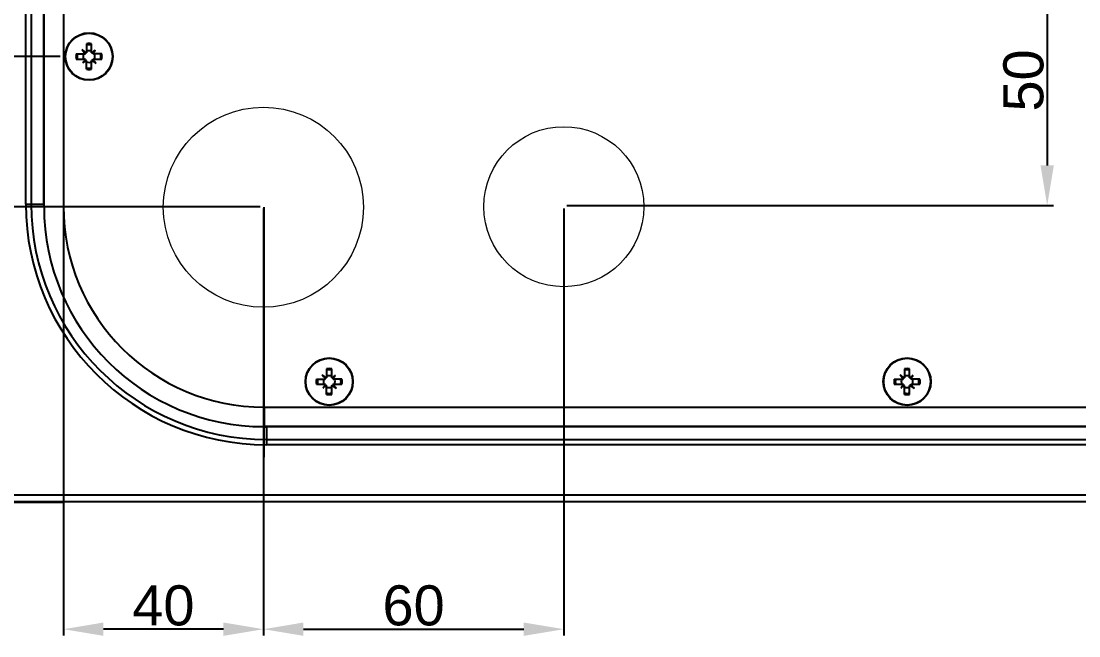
# Model space of a CAD drawing. Header units: millimetres. Extents: x 46697 to 52144, y 25488 to 34806.
# Drawn here: x 50641.7 to 50853.1, y 28253.3 to 28376.2 of the extents above; entities that cross this region are included whole.
import ezdxf

# ---------------------------------------------------------------- set-up
doc = ezdxf.new("R2010")
doc.units = ezdxf.units.MM
doc.layers.add('000-KOTIRANJE', color=254, linetype='Continuous', lineweight=5)
doc.layers.add('000-PI-Oprema', color=30, linetype='Continuous', lineweight=5)
doc.layers.add('000-PI-ORMAR', color=51, linetype='Continuous')
doc.styles.get("Standard").update_dxf_attribs({"font": 'arial.ttf'})
doc.dimstyles.new('ISO-25-lb', dxfattribs={"dimtxt": 8, "dimasz": 8, "dimexe": 1.25, "dimexo": 0.625, "dimtad": 1, "dimdec": 1, "dimtxsty": 'Standard', "dimcen": 5, "dimadec": 0, "dimazin": 0, "dimtfac": 1, "dimtdec": 1, "dimtmove": 0, "dimatfit": 3, "dimfxl": 1, "dimarcsym": 0})

# ---------------------------------------------------------------- blocks, each defined once
blk = doc.blocks.new('NSYCRN34200_bottom')
at = {"layer": '000-PI-ORMAR'}
for p, q in [((50211.8, 29359.31), (50211.8, 29418.31)), ((50212.86, 29418.31), (50212.86, 29359.31)), ((50215.39, 29359.31), (50215.39, 29418.31)), ((50215.42, 29358.81), (50215.42, 29418.81)), ((50219.3, 29418.81), (50219.3, 29358.81)), ((50223.69, 29389.54), (50223.03, 29390.2)), ((50223.9, 29391.36), (50223.9, 29389.59)), ((50224.93, 29389.59), (50224.93, 29391.36)), ((50222.06, 29388.81), (50221.81, 29388.81)), ((50221.87, 29389.33), (50223.64, 29389.33)), ((50221.87, 29388.3), (50223.64, 29388.3)), ((50223.69, 29388.08), (50223.17, 29387.57)), ((50223.6, 29389.47), (50223.46, 29389.33)), ((50223.46, 29388.3), (50223.6, 29388.16)), ((50223.6, 29389.63), (50223.6, 29389.47)), ((50223.6, 29389.63), (50223.76, 29389.63)), ((50223.6, 29389.47), (50223.69, 29389.37)), ((50223.6, 29389.47), (50223.6, 29389.47)), ((50223.6, 29388.16), (50223.69, 29388.25)), ((50223.6, 29388.1), (50223.6, 29388.16)), ((50223.6, 29387.99), (50223.6, 29388.1)), ((50223.64, 29389.33), (50223.69, 29389.37)), ((50223.69, 29388.25), (50223.64, 29388.3)), ((50223.69, 29389.54), (50223.69, 29389.37)), ((50223.86, 29389.54), (50223.69, 29389.54)), ((50223.69, 29388.25), (50223.69, 29388.08)), ((50223.69, 29388.08), (50223.86, 29388.08)), ((50223.9, 29389.77), (50223.76, 29389.63)), ((50223.76, 29389.63), (50223.86, 29389.54)), ((50223.76, 29389.63), (50223.76, 29389.63)), ((50223.76, 29387.99), (50223.86, 29388.08)), ((50223.86, 29389.54), (50223.9, 29389.59)), ((50223.9, 29388.03), (50223.86, 29388.08)), ((50225.07, 29389.63), (50224.93, 29389.77)), ((50224.93, 29389.59), (50224.98, 29389.54)), ((50224.98, 29388.08), (50224.93, 29388.03)), ((50225.07, 29389.63), (50224.98, 29389.54)), ((50225.15, 29389.54), (50224.98, 29389.54)), ((50225.07, 29387.99), (50224.98, 29388.08)), ((50224.98, 29388.08), (50225.15, 29388.08)), ((50225.13, 29389.63), (50225.07, 29389.63)), ((50225.24, 29389.63), (50225.13, 29389.63)), ((50225.15, 29389.54), (50225.66, 29390.06)), ((50225.15, 29389.37), (50225.15, 29389.54)), ((50225.24, 29389.47), (50225.15, 29389.37)), ((50225.15, 29389.37), (50225.2, 29389.33)), ((50225.2, 29388.3), (50225.15, 29388.25)), ((50225.15, 29388.08), (50225.15, 29388.25)), ((50225.24, 29388.16), (50225.15, 29388.25)), ((50225.81, 29387.42), (50225.15, 29388.08)), ((50226.97, 29389.33), (50225.2, 29389.33)), ((50225.2, 29388.3), (50226.97, 29388.3)), ((50225.24, 29388.15), (50225.23, 29388)), ((50225.24, 29389.63), (50225.24, 29389.52)), ((50225.24, 29389.47), (50225.24, 29389.52)), ((50225.38, 29389.33), (50225.24, 29389.47)), ((50225.24, 29388.16), (50225.38, 29388.3)), ((50225.24, 29388.16), (50225.24, 29388.15)), ((50226.78, 29388.81), (50227.02, 29388.81)), ((50223.6, 29387.99), (50223.71, 29387.99)), ((50223.76, 29387.99), (50223.71, 29387.99)), ((50223.76, 29387.99), (50223.9, 29387.85)), ((50223.9, 29386.26), (50223.9, 29388.03)), ((50224.93, 29386.26), (50224.93, 29388.03)), ((50224.93, 29387.85), (50225.07, 29387.99)), ((50225.08, 29387.99), (50225.07, 29387.99)), ((50225.23, 29388), (50225.08, 29387.99)), ((50211.8, 29359.31), (50215.39, 29359.31)), ((50215.42, 29358.81), (50219.3, 29358.81)), ((50271.69, 29324.54), (50271.03, 29325.2)), ((50271.9, 29324.77), (50271.76, 29324.63)), ((50271.9, 29326.36), (50271.9, 29324.59)), ((50272.93, 29324.59), (50272.93, 29326.36)), ((50273.07, 29324.63), (50272.93, 29324.77)), ((50273.15, 29324.54), (50273.66, 29325.06)), ((50387.19, 29324.54), (50386.53, 29325.2)), ((50387.4, 29324.77), (50387.26, 29324.63)), ((50387.4, 29326.36), (50387.4, 29324.59)), ((50388.43, 29324.59), (50388.43, 29326.36)), ((50388.57, 29324.63), (50388.43, 29324.77)), ((50388.65, 29324.54), (50389.16, 29325.06)), ((50270.06, 29323.81), (50269.81, 29323.81)), ((50269.87, 29324.33), (50271.64, 29324.33)), ((50269.87, 29323.3), (50271.64, 29323.3)), ((50271.69, 29323.08), (50271.17, 29322.57)), ((50271.6, 29324.47), (50271.46, 29324.33)), ((50271.46, 29323.3), (50271.6, 29323.16)), ((50271.6, 29324.63), (50271.6, 29324.47)), ((50271.6, 29324.63), (50271.76, 29324.63)), ((50271.6, 29324.47), (50271.69, 29324.37)), ((50271.6, 29324.47), (50271.6, 29324.47)), ((50271.6, 29323.16), (50271.69, 29323.25)), ((50271.6, 29323.1), (50271.6, 29323.16)), ((50271.6, 29322.99), (50271.6, 29323.1)), ((50271.6, 29322.99), (50271.71, 29322.99)), ((50271.64, 29324.33), (50271.69, 29324.37)), ((50271.69, 29323.25), (50271.64, 29323.3)), ((50271.69, 29324.54), (50271.69, 29324.37)), ((50271.86, 29324.54), (50271.69, 29324.54)), ((50271.69, 29323.25), (50271.69, 29323.08)), ((50271.69, 29323.08), (50271.86, 29323.08)), ((50271.76, 29322.99), (50271.71, 29322.99)), ((50271.76, 29324.63), (50271.86, 29324.54)), ((50271.76, 29324.63), (50271.76, 29324.63)), ((50271.76, 29322.99), (50271.86, 29323.08)), ((50271.76, 29322.99), (50271.9, 29322.85)), ((50271.86, 29324.54), (50271.9, 29324.59)), ((50271.9, 29323.03), (50271.86, 29323.08)), ((50271.9, 29321.26), (50271.9, 29323.03)), ((50272.93, 29324.59), (50272.98, 29324.54)), ((50272.98, 29323.08), (50272.93, 29323.03)), ((50272.93, 29321.26), (50272.93, 29323.03)), ((50272.93, 29322.85), (50273.07, 29322.99)), ((50273.07, 29324.63), (50272.98, 29324.54)), ((50273.15, 29324.54), (50272.98, 29324.54)), ((50273.07, 29322.99), (50272.98, 29323.08)), ((50272.98, 29323.08), (50273.15, 29323.08)), ((50273.13, 29324.63), (50273.07, 29324.63)), ((50273.08, 29322.99), (50273.07, 29322.99)), ((50273.23, 29323), (50273.08, 29322.99)), ((50273.24, 29324.63), (50273.13, 29324.63)), ((50273.15, 29324.37), (50273.15, 29324.54)), ((50273.24, 29324.47), (50273.15, 29324.37)), ((50273.15, 29324.37), (50273.2, 29324.33)), ((50273.2, 29323.3), (50273.15, 29323.25)), ((50273.24, 29323.16), (50273.15, 29323.25)), ((50273.15, 29323.08), (50273.15, 29323.25)), ((50273.15, 29323.08), (50273.81, 29322.42)), ((50274.97, 29324.33), (50273.2, 29324.33)), ((50273.2, 29323.3), (50274.97, 29323.3)), ((50273.24, 29323.15), (50273.23, 29323)), ((50273.24, 29324.63), (50273.24, 29324.52)), ((50273.24, 29324.47), (50273.24, 29324.52)), ((50273.38, 29324.33), (50273.24, 29324.47)), ((50273.24, 29323.16), (50273.38, 29323.3)), ((50273.24, 29323.16), (50273.24, 29323.15)), ((50274.78, 29323.81), (50275.02, 29323.81)), ((50385.56, 29323.81), (50385.31, 29323.81)), ((50385.37, 29324.33), (50387.14, 29324.33)), ((50385.37, 29323.3), (50387.14, 29323.3)), ((50387.19, 29323.08), (50386.67, 29322.57)), ((50387.1, 29324.47), (50386.96, 29324.33)), ((50386.96, 29323.3), (50387.1, 29323.16)), ((50387.1, 29324.63), (50387.26, 29324.63)), ((50387.1, 29324.63), (50387.1, 29324.47)), ((50387.1, 29324.47), (50387.19, 29324.37)), ((50387.1, 29324.47), (50387.1, 29324.47)), ((50387.1, 29323.16), (50387.19, 29323.25)), ((50387.1, 29323.1), (50387.1, 29323.16)), ((50387.1, 29322.99), (50387.1, 29323.1)), ((50387.1, 29322.99), (50387.21, 29322.99)), ((50387.14, 29324.33), (50387.19, 29324.37)), ((50387.19, 29323.25), (50387.14, 29323.3)), ((50387.36, 29324.54), (50387.19, 29324.54)), ((50387.19, 29324.54), (50387.19, 29324.37)), ((50387.19, 29323.25), (50387.19, 29323.08)), ((50387.19, 29323.08), (50387.36, 29323.08)), ((50387.26, 29322.99), (50387.21, 29322.99)), ((50387.26, 29324.63), (50387.36, 29324.54)), ((50387.26, 29324.63), (50387.26, 29324.63)), ((50387.26, 29322.99), (50387.36, 29323.08)), ((50387.26, 29322.99), (50387.4, 29322.85)), ((50387.36, 29324.54), (50387.4, 29324.59)), ((50387.4, 29323.03), (50387.36, 29323.08)), ((50387.4, 29321.26), (50387.4, 29323.03)), ((50388.43, 29324.59), (50388.48, 29324.54)), ((50388.48, 29323.08), (50388.43, 29323.03)), ((50388.43, 29321.26), (50388.43, 29323.03)), ((50388.43, 29322.85), (50388.57, 29322.99)), ((50388.57, 29324.63), (50388.48, 29324.54)), ((50388.65, 29324.54), (50388.48, 29324.54)), ((50388.48, 29323.08), (50388.65, 29323.08)), ((50388.57, 29322.99), (50388.48, 29323.08)), ((50388.63, 29324.63), (50388.57, 29324.63)), ((50388.58, 29322.99), (50388.57, 29322.99)), ((50388.73, 29323), (50388.58, 29322.99)), ((50388.74, 29324.63), (50388.63, 29324.63)), ((50388.65, 29324.37), (50388.65, 29324.54)), ((50388.74, 29324.47), (50388.65, 29324.37)), ((50388.65, 29324.37), (50388.7, 29324.33)), ((50388.7, 29323.3), (50388.65, 29323.25)), ((50388.74, 29323.16), (50388.65, 29323.25)), ((50388.65, 29323.08), (50388.65, 29323.25)), ((50388.65, 29323.08), (50389.31, 29322.42)), ((50390.47, 29324.33), (50388.7, 29324.33)), ((50388.7, 29323.3), (50390.47, 29323.3)), ((50388.74, 29323.15), (50388.73, 29323)), ((50388.74, 29324.63), (50388.74, 29324.52)), ((50388.74, 29324.47), (50388.74, 29324.52)), ((50388.88, 29324.33), (50388.74, 29324.47)), ((50388.74, 29323.16), (50388.88, 29323.3)), ((50388.74, 29323.16), (50388.74, 29323.15)), ((50390.28, 29323.81), (50390.52, 29323.81)), ((50259.42, 29318.69), (50259.42, 29314.81)), ((50259.42, 29318.69), (50516.42, 29318.69)), ((50516.42, 29314.81), (50259.42, 29314.81)), ((50259.92, 29314.78), (50259.92, 29311.19)), ((50515.92, 29314.78), (50259.92, 29314.78)), ((50259.92, 29312.25), (50515.92, 29312.25)), ((50515.92, 29311.19), (50259.92, 29311.19)), ((50187.92, 29301.16), (50586.72, 29301.16)), ((50586.57, 29299.81), (50190.12, 29299.81)), ((50206.99, 29299.71), (50218.84, 29299.71))]:
    blk.add_line(p, q, dxfattribs=at)
for centre, radius in [((50224.42, 29388.81), 4.75), ((50224.42, 29388.81), 4.67), ((50272.42, 29323.81), 4.75), ((50272.42, 29323.81), 4.67), ((50387.92, 29323.81), 4.75), ((50387.92, 29323.81), 4.67)]:
    blk.add_circle(centre, radius, dxfattribs=at)
for centre, radius, start, end in [((50216.1, 29380.56), 11.87, 49.8549, 54.3133), ((50232.56, 29397.04), 11.73, 215.6598, 220.1721), ((50224.42, 29389.02), 2.39, 77.579, 102.421), ((50224.42, 29389), 2.17, 76.2841, 103.7159), ((50224.21, 29388.81), 2.4, 167.5983, 179.9804), ((50224.21, 29388.81), 2.4, 180.0183, 192.4029), ((50224.24, 29388.81), 2.18, 166.3124, 179.9728), ((50224.24, 29388.81), 2.18, 180.0272, 193.6875), ((50232.71, 29380.46), 11.89, 140.0346, 143.3206), ((50224.42, 29388.81), 1.17, 153.8852, 206.1148), ((50224.42, 29388.81), 1.17, 63.8852, 116.1148), ((50232.71, 29380.6), 11.8, 126.666, 129.9788), ((50216.12, 29397.16), 11.9, 320.0351, 323.3202), ((50216.28, 29380.59), 11.73, 35.6597, 40.1721), ((50224.42, 29388.81), 1.17, 333.8852, 26.1148), ((50224.6, 29388.81), 2.18, 0.0273, 13.6876), ((50224.6, 29388.81), 2.18, 346.3122, 359.9726), ((50224.62, 29388.81), 2.4, 0.0196, 12.4018), ((50224.62, 29388.81), 2.4, 347.5978, 359.9802), ((50216.13, 29397.03), 11.8, 306.6662, 309.9785), ((50224.42, 29388.81), 1.17, 243.8852, 296.1148), ((50224.42, 29388.63), 2.17, 256.286, 283.714), ((50224.42, 29388.6), 2.39, 257.5768, 282.4232), ((50232.73, 29397.06), 11.86, 229.8529, 234.3152), ((50259.92, 29359.31), 48.12, 180, 270), ((50259.92, 29359.31), 47.06, 180, 270), ((50259.92, 29359.31), 44.53, 180, 180.6425), ((50259.42, 29358.81), 44, 180, 270), ((50259.42, 29358.81), 40.12, 180, 270), ((50264.1, 29315.56), 11.87, 49.8549, 54.3133), ((50280.56, 29332.04), 11.73, 215.6598, 220.1721), ((50272.42, 29324.02), 2.39, 77.579, 102.421), ((50272.42, 29324), 2.17, 76.2841, 103.7159), ((50272.42, 29323.81), 1.17, 63.8852, 116.1148), ((50280.71, 29315.6), 11.8, 126.666, 129.9788), ((50264.12, 29332.16), 11.9, 320.0351, 323.3202), ((50379.6, 29315.56), 11.87, 49.8549, 54.3133), ((50396.06, 29332.04), 11.73, 215.6598, 220.1721), ((50387.92, 29324.02), 2.39, 77.579, 102.421), ((50387.92, 29324), 2.17, 76.2841, 103.7159), ((50387.92, 29323.81), 1.17, 63.8852, 116.1148), ((50396.21, 29315.6), 11.8, 126.666, 129.9788), ((50379.62, 29332.16), 11.9, 320.0351, 323.3202), ((50272.21, 29323.81), 2.4, 167.5983, 179.9804), ((50272.21, 29323.81), 2.4, 180.0183, 192.4029), ((50272.24, 29323.81), 2.18, 166.3124, 179.9728), ((50272.24, 29323.81), 2.18, 180.0272, 193.6875), ((50280.71, 29315.46), 11.89, 140.0346, 143.3206), ((50264.13, 29332.03), 11.8, 306.6662, 309.9785), ((50272.42, 29323.81), 1.17, 153.8852, 206.1148), ((50272.42, 29323.81), 1.17, 243.8852, 296.1148), ((50280.73, 29332.06), 11.86, 229.8529, 234.3152), ((50264.28, 29315.59), 11.73, 35.6597, 40.1721), ((50272.42, 29323.81), 1.17, 333.8852, 26.1148), ((50272.6, 29323.81), 2.18, 0.0273, 13.6876), ((50272.6, 29323.81), 2.18, 346.3122, 359.9726), ((50272.62, 29323.81), 2.4, 0.0196, 12.4018), ((50272.62, 29323.81), 2.4, 347.5978, 359.9802), ((50387.71, 29323.81), 2.4, 167.5983, 179.9804), ((50387.71, 29323.81), 2.4, 180.0183, 192.4029), ((50387.74, 29323.81), 2.18, 166.3124, 179.9728), ((50387.74, 29323.81), 2.18, 180.0272, 193.6875), ((50396.21, 29315.46), 11.89, 140.0346, 143.3206), ((50379.63, 29332.03), 11.8, 306.6662, 309.9785), ((50387.92, 29323.81), 1.17, 153.8852, 206.1148), ((50387.92, 29323.81), 1.17, 243.8852, 296.1148), ((50396.23, 29332.06), 11.86, 229.8529, 234.3152), ((50379.78, 29315.59), 11.73, 35.6597, 40.1721), ((50387.92, 29323.81), 1.17, 333.8852, 26.1148), ((50388.1, 29323.81), 2.18, 0.0273, 13.6876), ((50388.1, 29323.81), 2.18, 346.3122, 359.9726), ((50388.12, 29323.81), 2.4, 0.0196, 12.4018), ((50388.12, 29323.81), 2.4, 347.5978, 359.9802), ((50272.42, 29323.63), 2.17, 256.286, 283.714), ((50272.42, 29323.6), 2.39, 257.5768, 282.4232), ((50387.92, 29323.63), 2.17, 256.286, 283.714), ((50387.92, 29323.6), 2.39, 257.5768, 282.4232), ((50259.92, 29359.31), 44.53, 269.3575, 270), ((50218.84, 29301.71), 2, 270, 286.5817)]:
    blk.add_arc(centre, radius, start, end, dxfattribs=at)
blk = doc.blocks.new('*D575')
at = {"layer": '000-KOTIRANJE', "color": 0, "linetype": 'Continuous', "lineweight": -2, "ltscale": 0.25, "transparency": 16777216}
for p, q in [((50690.11, 28338.73), (50690.11, 28253.37)), ((50750.15, 28338.73), (50750.15, 28253.37)), ((50698.11, 28254.62), (50742.15, 28254.62))]:
    blk.add_line(p, q, dxfattribs=at)
at = {"layer": '000-KOTIRANJE', "color": 0, "ltscale": 0.25, "transparency": 16777216}
for points in [[(50698.11, 28255.96), (50698.11, 28253.29), (50690.11, 28254.62)], [(50742.15, 28255.96), (50742.15, 28253.29), (50750.15, 28254.62)]]:
    blk.add_solid(points, dxfattribs=at)
at = {"layer": 'Defpoints', "color": 0, "ltscale": 0.25, "transparency": 16777216}
for p in [(50690.11, 28339.35), (50750.15, 28339.35), (50750.15, 28254.62)]:
    blk.add_point(p, dxfattribs=at)
at = {"layer": '000-KOTIRANJE', "color": 0, "ltscale": 0.25, "transparency": 16777216, "insert": (50720.13, 28259.33), "char_height": 8, "attachment_point": 5}
blk.add_mtext('60', dxfattribs=at)
blk = doc.blocks.new('*D576')
at = {"layer": '000-KOTIRANJE', "color": 0, "linetype": 'Continuous', "lineweight": -2, "ltscale": 0.25, "transparency": 16777216}
for p, q in [((50650.14, 28338.49), (50650.14, 28253.37)), ((50690.11, 28338.73), (50690.11, 28253.37)), ((50682.11, 28254.62), (50658.14, 28254.62))]:
    blk.add_line(p, q, dxfattribs=at)
at = {"layer": '000-KOTIRANJE', "color": 0, "ltscale": 0.25, "transparency": 16777216}
for points in [[(50658.14, 28255.96), (50658.14, 28253.29), (50650.14, 28254.62)], [(50682.11, 28255.96), (50682.11, 28253.29), (50690.11, 28254.62)]]:
    blk.add_solid(points, dxfattribs=at)
at = {"layer": 'Defpoints', "color": 0, "ltscale": 0.25, "transparency": 16777216}
for p in [(50650.14, 28339.12), (50690.11, 28339.35), (50650.14, 28254.62)]:
    blk.add_point(p, dxfattribs=at)
at = {"layer": '000-KOTIRANJE', "color": 0, "ltscale": 0.25, "transparency": 16777216, "insert": (50670.12, 28259.33), "char_height": 8, "attachment_point": 5}
blk.add_mtext('40', dxfattribs=at)
blk = doc.blocks.new('A$Ccbd3b0c3')
at = {"layer": '000-PI-Oprema', "ltscale": 0.25}
blk.add_circle((0, 0), 20, dxfattribs=at)
blk = doc.blocks.new('*D601')
at = {"layer": '000-KOTIRANJE', "color": 0, "linetype": 'Continuous', "lineweight": -2, "ltscale": 0.25, "transparency": 16777216}
for p, q in [((50649.51, 28369.12), (50633.04, 28369.12)), ((50634.29, 28361.12), (50634.29, 28347.1)), ((50689.48, 28339.1), (50633.04, 28339.1))]:
    blk.add_line(p, q, dxfattribs=at)
at = {"layer": '000-KOTIRANJE', "color": 0, "ltscale": 0.25, "transparency": 16777216}
for points in [[(50632.96, 28361.12), (50635.63, 28361.12), (50634.29, 28369.12)], [(50632.96, 28347.1), (50635.63, 28347.1), (50634.29, 28339.1)]]:
    blk.add_solid(points, dxfattribs=at)
at = {"layer": 'Defpoints', "color": 0, "ltscale": 0.25, "transparency": 16777216}
for p in [(50650.14, 28369.12), (50634.29, 28339.1), (50690.11, 28339.1)]:
    blk.add_point(p, dxfattribs=at)
at = {"layer": '000-KOTIRANJE', "color": 0, "ltscale": 0.25, "transparency": 16777216, "insert": (50629.58, 28354.11), "char_height": 8, "attachment_point": 5, "rotation": 90}
blk.add_mtext('30', dxfattribs=at)
blk = doc.blocks.new('*D604')
at = {"layer": '000-KOTIRANJE', "color": 0, "linetype": 'Continuous', "lineweight": -2, "ltscale": 0.25, "transparency": 16777216}
for p, q in [((50827.41, 28389.35), (50848.01, 28389.35)), ((50846.76, 28381.35), (50846.76, 28347.35)), ((50750.77, 28339.35), (50848.01, 28339.35))]:
    blk.add_line(p, q, dxfattribs=at)
at = {"layer": '000-KOTIRANJE', "color": 0, "ltscale": 0.25, "transparency": 16777216}
for points in [[(50845.43, 28381.35), (50848.09, 28381.35), (50846.76, 28389.35)], [(50845.43, 28347.35), (50848.09, 28347.35), (50846.76, 28339.35)]]:
    blk.add_solid(points, dxfattribs=at)
at = {"layer": 'Defpoints', "color": 0, "ltscale": 0.25, "transparency": 16777216}
for p in [(50826.78, 28389.35), (50750.15, 28339.35), (50846.76, 28339.35)]:
    blk.add_point(p, dxfattribs=at)
at = {"layer": '000-KOTIRANJE', "color": 0, "ltscale": 0.25, "transparency": 16777216, "insert": (50842.05, 28364.35), "char_height": 8, "attachment_point": 5, "rotation": 90}
blk.add_mtext('50', dxfattribs=at)

msp = doc.modelspace()

# ---------------------------------------------------------------- linework, layer by layer
at = {"layer": '000-PI-Oprema', "ltscale": 0.25}
msp.add_circle((50750.15, 28339.1), 16, dxfattribs=at)
at = {"layer": '000-PI-ORMAR', "ltscale": 0.25}
msp.add_line((50690.26, 28289), (50690.26, 28339), dxfattribs=at)

# ---------------------------------------------------------------- block references
at = {"layer": '000-PI-Oprema', "ltscale": 0.25}
msp.add_blockref('A$Ccbd3b0c3', (50690.11, 28339), dxfattribs=at)
at = {"layer": '000-PI-ORMAR'}
msp.add_blockref('NSYCRN34200_bottom', (430.84, -1019.69), dxfattribs=at)

# ---------------------------------------------------------------- dimensions: what is measured, and where the dimension line sits
at = {"layer": '000-KOTIRANJE', "ltscale": 0.25}
for base, p1, p2, picture, middle in [((50846.76, 28339.35), (50826.78, 28389.35), (50750.15, 28339.35), '*D604', (50842.05, 28364.35)), ((50634.29, 28339.1), (50650.14, 28369.12), (50690.11, 28339.1), '*D601', (50629.58, 28354.11))]:
    dim = msp.add_linear_dim(base=base, p1=p1, p2=p2, angle=90, dimstyle='ISO-25-lb', dxfattribs=at)
    dim.commit()
    dim.dimension.update_dxf_attribs({"geometry": picture, "text_midpoint": middle})
dim = msp.add_linear_dim(base=(50650.14, 28254.62), p1=(50690.11, 28339.35), p2=(50650.14, 28339.12), dimstyle='ISO-25-lb', dxfattribs=at)
dim.commit()
dim.dimension.update_dxf_attribs({"geometry": '*D576', "text_midpoint": (50670.12, 28259.33)})
dim = msp.add_linear_dim(base=(50750.15, 28254.62), p1=(50690.11, 28339.35), p2=(50750.15, 28339.35), angle=0, dimstyle='ISO-25-lb', dxfattribs=at)
dim.commit()
dim.dimension.update_dxf_attribs({"geometry": '*D575', "text_midpoint": (50720.13, 28254.62), "dimtype": 161})

doc.saveas('drawing.dxf')
